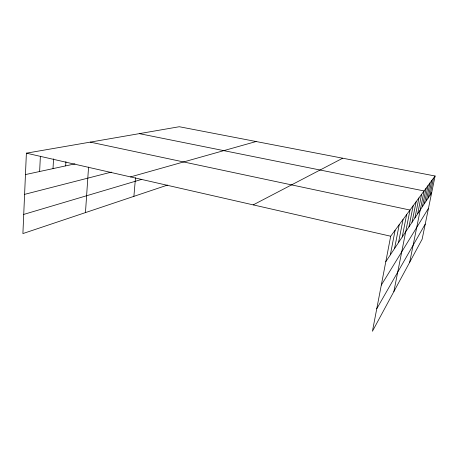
<?xml version="1.0" encoding="UTF-8"?>
<svg xmlns="http://www.w3.org/2000/svg" width="458" height="458" viewBox="0 0 458 458"><rect width="100%" height="100%" fill="white"/><g stroke="black" fill="none" stroke-linecap="round" stroke-linejoin="round"><path stroke-width="0.69" d="M435.1 176.004L390.691 236.225L372.434 331.271L422.139 239.213L435.1 176.004L179.284 126.729L26.381 153.167L22.9 233.574L167.508 185.078M39.634 171.51L40.378 156.247M53.014 168.618L53.546 158.846M65.66 165.882L65.912 161.657M85.463 212.592L88.56 167.067M133.891 196.356L135.505 177.761M390.348 254.843L395.105 230.242M394.578 248.482L399.216 224.666M398.534 242.545L403.051 219.468M402.233 236.986L406.635 214.602M393.874 291.557L410.002 210.045L90.255 142.123M408.965 226.87L413.162 205.756M412.034 222.256L416.133 201.726M414.931 217.899L418.933 197.925M417.667 213.789L421.583 194.335M409.681 262.285L424.085 190.94L139.335 133.639M422.373 206.718L426.129 188.169M424.394 203.678L428.081 185.519M426.329 200.77L429.953 182.988M428.184 197.988L431.739 180.561M429.959 195.32L433.457 178.236M376.762 308.744L425.242 224.071M381.308 285.088L428.482 208.281M385.802 261.673L431.665 192.755M253.211 204.881L342.716 158.21M23.73 214.413L141.785 179.364M130.519 176.908L256.102 141.528M24.6 194.358L111.334 172.116M25.453 174.578L74.975 163.867M26.381 153.167L390.691 236.225"/></g></svg>
